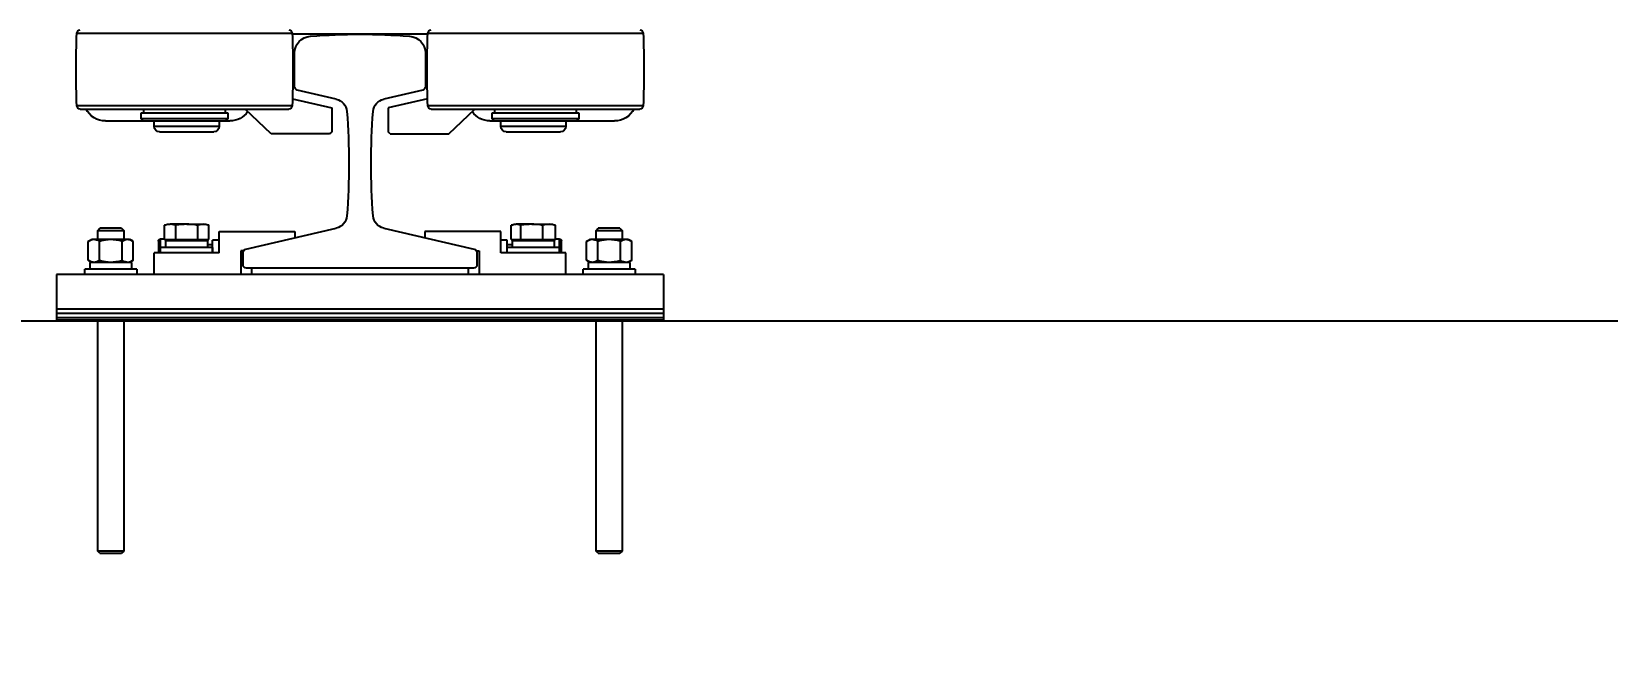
# Model space of a CAD drawing. Header units: millimetres. Extents: x 6622 to 532820, y 3370 to 359312.
# Drawn here: x 459148 to 459876, y 346199 to 346489 of the extents above; entities that cross this region are included whole.
import ezdxf

# ---------------------------------------------------------------- set-up
doc = ezdxf.new("R2010")
doc.units = ezdxf.units.MM
doc.layers.add('WA', color=4, linetype='Continuous', lineweight=15)
doc.styles.get("Standard").update_dxf_attribs({"font": 'txt', "bigfont": 'gbcbig.shx'})
doc.dimstyles.new('副本 ISO-25', dxfattribs={"dimtxt": 300, "dimasz": 200, "dimexe": 200, "dimexo": 25, "dimgap": 200, "dimtad": 1, "dimtxsty": 'Standard', "dimcen": 2.5, "dimadec": 0, "dimazin": 0, "dimtfac": 1, "dimtmove": 0, "dimatfit": 3, "dimfxl": 1, "dimarcsym": 0})

# ---------------------------------------------------------------- blocks, each defined once
blk = doc.blocks.new('*D417')
at = {"color": 0, "lineweight": -2, "transparency": 16777216}
for p, q in [((460050, 346359.7), (460050, 345161.43)), ((458550, 346244.67), (458550, 345161.43)), ((458750, 345361.43), (459850, 345361.43))]:
    blk.add_line(p, q, dxfattribs=at)
at = {"color": 0, "transparency": 16777216}
for points in [[(458750, 345394.76), (458750, 345328.09), (458550, 345361.43)], [(459850, 345394.76), (459850, 345328.09), (460050, 345361.43)]]:
    blk.add_solid(points, dxfattribs=at)
at = {"layer": 'Defpoints', "color": 0, "transparency": 16777216}
for p in [(460050, 346384.7), (458550, 346269.67), (460050, 345361.43)]:
    blk.add_point(p, dxfattribs=at)
at = {"color": 0, "transparency": 16777216, "insert": (459300, 345806.43), "char_height": 300, "attachment_point": 5}
blk.add_mtext('1500{\\H0.7x;\\S+5/0;}', dxfattribs=at)
blk = doc.blocks.new('*D419')
at = {"color": 0, "lineweight": -2, "transparency": 16777216}
for p, q in [((457550, 346423.95), (457550, 343455.62)), ((461400, 346407.04), (461400, 343455.62)), ((457750, 343655.62), (461200, 343655.62))]:
    blk.add_line(p, q, dxfattribs=at)
at = {"color": 0, "transparency": 16777216}
for points in [[(457750, 343688.95), (457750, 343622.28), (457550, 343655.62)], [(461200, 343688.95), (461200, 343622.28), (461400, 343655.62)]]:
    blk.add_solid(points, dxfattribs=at)
at = {"layer": 'Defpoints', "color": 0, "transparency": 16777216}
for p in [(457550, 346448.95), (461400, 346432.04), (461400, 343655.62)]:
    blk.add_point(p, dxfattribs=at)
at = {"color": 0, "transparency": 16777216, "insert": (459450, 344100.62), "char_height": 300, "attachment_point": 5}
blk.add_mtext('3850{\\H0.7x;\\S+10/0;}', dxfattribs=at)
blk = doc.blocks.new('A$C3E973D8C')
at = {"color": 2, "linetype": 'Continuous', "lineweight": 25}
for p, q in [((1818.72, 240.1), (1719.28, 240.1)), ((1980.72, 240.1), (1881.28, 240.1)), ((1818.74, 239.55), (1881.26, 239.55)), ((1819.83, 230.78), (1819.83, 215.34)), ((1880.16, 215.34), (1880.16, 230.78)), ((1821.07, 213.79), (1839.04, 209.64)), ((1860.96, 209.64), (1878.93, 213.79)), ((1719.28, 206.5), (1769, 206.5)), ((1769, 205.05), (1720.78, 205.05)), ((1750.25, 205.05), (1750.25, 203.35)), ((1769, 206.5), (1818.72, 206.5)), ((1817.22, 205.05), (1769, 205.05)), ((1787.75, 203.35), (1787.75, 205.05)), ((1809, 193.55), (1796.95, 205.05)), ((1818.82, 209.75), (1837, 205.55)), ((1837, 205.55), (1837, 194.55)), ((1881.18, 209.75), (1863, 205.55)), ((1863, 205.55), (1863, 194.55)), ((1881.28, 206.5), (1931, 206.5)), ((1931, 205.05), (1882.78, 205.05)), ((1891, 193.55), (1903.05, 205.05)), ((1912.25, 205.05), (1912.25, 203.35)), ((1931, 206.5), (1980.72, 206.5)), ((1979.22, 205.05), (1931, 205.05)), ((1949.75, 203.35), (1949.75, 205.05)), ((1750, 199.55), (1732.5, 199.55)), ((1749, 203.35), (1749, 200.55)), ((1789, 203.35), (1749, 203.35)), ((1749, 200.55), (1750, 199.55)), ((1749, 200.55), (1789, 200.55)), ((1788, 199.55), (1750, 199.55)), ((1755, 199.55), (1755, 197.05)), ((1755, 197.05), (1785, 197.05)), ((1785, 197.05), (1785, 199.55)), ((1788, 199.55), (1789, 200.55)), ((1790, 199.55), (1788, 199.55)), ((1789, 200.55), (1789, 203.35)), ((1912, 199.55), (1910, 199.55)), ((1911, 203.35), (1911, 200.55)), ((1951, 203.35), (1911, 203.35)), ((1911, 200.55), (1912, 199.55)), ((1911, 200.55), (1951, 200.55)), ((1950, 199.55), (1912, 199.55)), ((1915, 199.55), (1915, 197.05)), ((1915, 197.05), (1945, 197.05)), ((1945, 197.05), (1945, 199.55)), ((1950, 199.55), (1951, 200.55)), ((1967.5, 199.55), (1950, 199.55)), ((1951, 200.55), (1951, 203.35)), ((1782.5, 194.55), (1757.5, 194.55)), ((1836, 193.55), (1809, 193.55)), ((1836, 193.55), (1837, 194.55)), ((1863, 194.55), (1864, 193.55)), ((1864, 193.55), (1891, 193.55)), ((1942.5, 194.55), (1917.5, 194.55)), ((1730, 150), (1729, 149)), ((1729, 149), (1729, 145)), ((1740.56, 149), (1729, 149)), ((1730, 150), (1739.63, 150)), ((1739.63, 150), (1740, 150)), ((1741, 149), (1740, 150)), ((1741, 149), (1740.56, 149)), ((1741, 145), (1741, 149)), ((1759.79, 151.38), (1762.68, 151.88)), ((1760.17, 151.46), (1759.79, 151.38)), ((1759.79, 144.8), (1759.79, 151.38)), ((1761.14, 151.88), (1760.15, 151.52)), ((1762.68, 151.88), (1761.14, 151.88)), ((1762.68, 151.88), (1765.57, 151.38)), ((1770.67, 151.88), (1762.68, 151.88)), ((1765.57, 144.8), (1765.57, 151.38)), ((1770.67, 151.88), (1777.99, 151.88)), ((1775.78, 151.38), (1777.99, 151.88)), ((1775.78, 144.8), (1775.78, 151.38)), ((1777.99, 151.88), (1780.21, 151.38)), ((1778.86, 151.88), (1777.99, 151.88)), ((1779.85, 151.52), (1778.86, 151.88)), ((1780.21, 144.8), (1780.21, 151.38)), ((1785, 138.6), (1785, 148.6)), ((1785, 148.6), (1820, 148.6)), ((1839.04, 150.01), (1797.26, 140.36)), ((1820, 148.6), (1820, 145.62)), ((1902.74, 140.36), (1860.96, 150.01)), ((1880, 148.6), (1880, 145.62)), ((1915, 148.6), (1880, 148.6)), ((1915, 138.6), (1915, 148.6)), ((1921.13, 151.88), (1919.76, 151.38)), ((1919.76, 151.38), (1922.27, 151.88)), ((1919.76, 144.8), (1919.76, 151.38)), ((1922.27, 151.88), (1921.13, 151.88)), ((1922.27, 151.88), (1924.77, 151.38)), ((1929.89, 151.88), (1922.27, 151.88)), ((1924.77, 144.8), (1924.77, 151.38)), ((1929.89, 151.88), (1937.62, 151.88)), ((1935, 151.38), (1937.62, 151.88)), ((1935, 144.8), (1935, 151.38)), ((1937.62, 151.88), (1940.24, 151.38)), ((1938.86, 151.88), (1937.62, 151.88)), ((1940.24, 151.38), (1938.86, 151.88)), ((1940.24, 144.8), (1940.24, 151.38)), ((1960, 150), (1959, 149)), ((1959, 149), (1959, 145)), ((1970.56, 149), (1959, 149)), ((1960, 150), (1969.63, 150)), ((1969.63, 150), (1970, 150)), ((1971, 149), (1970, 150)), ((1971, 149), (1970.56, 149)), ((1971, 145), (1971, 149)), ((1726.37, 145), (1724.61, 143.98)), ((1724.61, 135.22), (1724.61, 143.98)), ((1743.62, 145), (1726.37, 145)), ((1729.8, 135.22), (1729.8, 143.98)), ((1740.2, 135.22), (1740.2, 143.98)), ((1745.39, 143.98), (1743.62, 145)), ((1745.39, 135.22), (1745.39, 143.98)), ((1755, 128.6), (1755, 138.6)), ((1755, 138.6), (1785, 138.6)), ((1757, 138.6), (1757, 144.1)), ((1759.79, 145.1), (1758, 145.1)), ((1758, 145.1), (1758, 141.1)), ((1758, 141.1), (1758, 138.6)), ((1758, 141.1), (1782, 141.1)), ((1762.15, 144.8), (1759.79, 144.8)), ((1760.45, 144.2), (1760.45, 141.1)), ((1760.45, 144.2), (1779.55, 144.2)), ((1761.09, 144.8), (1761.68, 144.2)), ((1763.21, 144.8), (1762.15, 144.8)), ((1765.57, 144.8), (1763.21, 144.8)), ((1769.73, 144.8), (1765.57, 144.8)), ((1771.61, 144.8), (1769.73, 144.8)), ((1775.78, 144.8), (1771.61, 144.8)), ((1777.58, 144.8), (1775.78, 144.8)), ((1778.4, 144.8), (1777.58, 144.8)), ((1778.31, 144.2), (1778.92, 144.8)), ((1780.21, 144.8), (1778.4, 144.8)), ((1779.55, 141.1), (1779.55, 144.2)), ((1782, 142.6), (1779.55, 142.6)), ((1782, 138.6), (1782, 144.6)), ((1782, 144.6), (1785, 144.6)), ((1782, 138.6), (1782, 141.1)), ((1796.23, 139.6), (1795, 139.6)), ((1795, 139.6), (1795, 128.6)), ((1796.02, 138.82), (1796.02, 133.19)), ((1903.77, 139.6), (1905, 139.6)), ((1903.98, 133.19), (1903.98, 138.82)), ((1905, 139.6), (1905, 128.6)), ((1915, 144.6), (1918, 144.6)), ((1915, 138.6), (1945, 138.6)), ((1918, 138.6), (1918, 144.6)), ((1920.45, 142.6), (1918, 142.6)), ((1918, 141.1), (1918, 138.6)), ((1918, 141.1), (1942, 141.1)), ((1921.81, 144.8), (1919.76, 144.8)), ((1920.45, 144.2), (1920.45, 141.1)), ((1920.45, 144.2), (1939.55, 144.2)), ((1921.08, 144.8), (1921.69, 144.2)), ((1922.73, 144.8), (1921.81, 144.8)), ((1924.77, 144.8), (1922.73, 144.8)), ((1928.94, 144.8), (1924.77, 144.8)), ((1930.83, 144.8), (1928.94, 144.8)), ((1935, 144.8), (1930.83, 144.8)), ((1937.14, 144.8), (1935, 144.8)), ((1938.1, 144.8), (1937.14, 144.8)), ((1940.24, 144.8), (1938.1, 144.8)), ((1938.32, 144.2), (1938.91, 144.8)), ((1939.55, 141.1), (1939.55, 144.2)), ((1942, 145.1), (1940.24, 145.1)), ((1942, 141.1), (1942, 145.1)), ((1942, 138.6), (1942, 141.1)), ((1943, 144.1), (1943, 138.6)), ((1945, 128.6), (1945, 138.6)), ((1956.38, 145), (1954.61, 143.98)), ((1954.61, 135.22), (1954.61, 143.98)), ((1973.63, 145), (1956.38, 145)), ((1959.8, 135.22), (1959.8, 143.98)), ((1970.2, 135.22), (1970.2, 143.98)), ((1975.39, 143.98), (1973.63, 145)), ((1975.39, 135.22), (1975.39, 143.98)), ((1723, 131.1), (1723, 128.6)), ((1723, 131.1), (1747, 131.1)), ((1724.61, 135.22), (1726.37, 134.2)), ((1725.45, 134.2), (1725.45, 131.1)), ((1725.45, 134.2), (1744.55, 134.2)), ((1743.62, 134.2), (1745.39, 135.22)), ((1744.55, 131.1), (1744.55, 134.2)), ((1747, 128.6), (1747, 131.1)), ((1797.61, 131.6), (1902.38, 131.6)), ((1800, 131.6), (1800, 128.6)), ((1800, 131.6), (1900, 131.6)), ((1900, 131.6), (1900, 128.6)), ((1953, 131.1), (1953, 128.6)), ((1953, 131.1), (1977, 131.1)), ((1954.61, 135.22), (1956.38, 134.2)), ((1955.45, 134.2), (1955.45, 131.1)), ((1955.45, 134.2), (1974.55, 134.2)), ((1973.63, 134.2), (1975.39, 135.22)), ((1974.55, 131.1), (1974.55, 134.2)), ((1977, 128.6), (1977, 131.1)), ((1710, 128.6), (1710, 112.6)), ((1710, 128.6), (1990, 128.6)), ((1800, 128.6), (1900, 128.6)), ((1990, 128.6), (1990, 112.6)), ((1710, 112.6), (1710, 110.6)), ((1710, 112.6), (1990, 112.6)), ((1710, 110.6), (1990, 110.6)), ((1710, 110.6), (1710, 108.6)), ((1990, 112.6), (1990, 110.6)), ((1990, 110.6), (1990, 108.6)), ((1710, 108.6), (1990, 108.6)), ((1710, 108.6), (1710, 107.6)), ((1710, 107.6), (1710, 107.1)), ((1710, 107.6), (1990, 107.6)), ((1710, 107.1), (1990, 107.1)), ((1729, 107.1), (1729, 1)), ((1741, 1), (1741, 107.1)), ((1959, 107.1), (1959, 1)), ((1971, 1), (1971, 107.1)), ((1990, 108.6), (1990, 107.6)), ((1990, 107.6), (1990, 107.1)), ((1729, 1), (1730, 0)), ((1729, 1), (1740.56, 1)), ((1740, 0), (1741, 1)), ((1740.56, 1), (1741, 1)), ((1959, 1), (1960, 0)), ((1959, 1), (1970.56, 1)), ((1970, 0), (1971, 1)), ((1970.56, 1), (1971, 1)), ((1739.63, 0), (1730, 0)), ((1740, 0), (1739.63, 0)), ((1969.63, 0), (1960, 0)), ((1970, 0), (1969.63, 0))]:
    blk.add_line(p, q, dxfattribs=at)
for centre, radius, start, end in [((2219, 223.3), 500, 178.07445, 181.92555), ((1720.78, 240.05), 1.5, 90, 178.07445), ((1817.22, 240.05), 1.5, 1.92555, 90), ((1319, 223.3), 500, 358.07445, 1.92555), ((2381, 223.3), 500, 178.07445, 181.92555), ((1882.78, 240.05), 1.5, 90, 178.07445), ((1979.22, 240.05), 1.5, 1.92555, 90), ((1481, 223.3), 500, 358.07445, 1.92555), ((1827.77, 230.78), 7.94, 94.29358, 180), ((1850, -65.25), 304.8, 85.70642, 94.29358), ((1872.22, 230.78), 7.94, 0, 85.70642), ((1821.42, 215.34), 1.59, 180, 257), ((1878.57, 215.34), 1.59, 283, 0), ((1720.78, 206.55), 1.5, 181.92555, 270), ((1732.5, 209.55), 10, 206.74368, 270), ((1790, 209.55), 10, 270, 325.22205), ((1817.22, 206.55), 1.5, 270, 358.07445), ((1837.61, 203.45), 6.35, 4.54136, 77), ((1540.1, 179.82), 304.8, 355.46055, 4.54136), ((2159.9, 179.82), 304.8, 175.45864, 184.53945), ((1862.39, 203.45), 6.35, 103, 175.45864), ((1882.78, 206.55), 1.5, 181.92555, 270), ((1910, 209.55), 10, 214.77795, 270), ((1967.5, 209.55), 10, 270, 333.25632), ((1979.22, 206.55), 1.5, 270, 358.07445), ((1757.5, 197.05), 2.5, 180, 270), ((1782.5, 197.05), 2.5, 270, 0), ((1917.5, 197.05), 2.5, 180, 270), ((1942.5, 197.05), 2.5, 270, 0), ((1837.61, 156.2), 6.35, 283, 355.46055), ((1862.39, 156.2), 6.35, 184.53945, 257), ((1758, 144.1), 1, 90, 180), ((1797.61, 138.82), 1.59, 103, 180), ((1902.38, 138.82), 1.59, 0, 77), ((1942, 144.1), 1, 0, 90), ((1797.61, 133.19), 1.59, 180, 270), ((1902.38, 133.19), 1.59, 270, 0)]:
    blk.add_arc(centre, radius, start, end, dxfattribs=at)
for points, knots in [([(1765.57, 151.38), (1766, 151.46), (1767.68, 151.75), (1769.4, 151.83), (1770.67, 151.88)], [0, 0, 0, 0, 0.253066, 1, 1, 1, 1]), ([(1770.67, 151.88), (1772.34, 151.79), (1774.05, 151.69), (1775.73, 151.39), (1775.78, 151.38)], [0, 0, 0, 0, 0.9730058, 1, 1, 1, 1]), ([(1924.77, 151.38), (1925.2, 151.46), (1926.89, 151.75), (1928.6, 151.83), (1929.89, 151.88)], [0, 0, 0, 0, 0.253066, 1, 1, 1, 1]), ([(1929.89, 151.88), (1931.56, 151.79), (1933.27, 151.69), (1934.96, 151.39), (1935, 151.38)], [0, 0, 0, 0, 0.973004, 1, 1, 1, 1]), ([(1724.61, 143.98), (1725.06, 144.21), (1725.97, 144.68), (1727.32, 144.85), (1728.61, 144.6), (1729.4, 144.19), (1729.8, 143.98)], [0, 0, 0, 0, 0.264606, 0.534949, 0.765344, 1, 1, 1, 1]), ([(1729.8, 143.98), (1730.25, 144.1), (1731.54, 144.45), (1733.75, 144.8), (1736.83, 144.81), (1738.95, 144.29), (1740.2, 143.98)], [0, 0, 0, 0, 0.131003, 0.38054, 0.636178, 1, 1, 1, 1]), ([(1740.2, 143.98), (1740.65, 144.21), (1741.56, 144.68), (1742.91, 144.85), (1744.2, 144.6), (1744.99, 144.19), (1745.39, 143.98)], [0, 0, 0, 0, 0.264606, 0.534949, 0.765344, 1, 1, 1, 1]), ([(1954.61, 143.98), (1955.06, 144.21), (1955.97, 144.68), (1957.32, 144.85), (1958.61, 144.6), (1959.4, 144.19), (1959.8, 143.98)], [0, 0, 0, 0, 0.264606, 0.534949, 0.765344, 1, 1, 1, 1]), ([(1959.8, 143.98), (1960.25, 144.1), (1961.54, 144.45), (1963.75, 144.8), (1966.83, 144.81), (1968.95, 144.29), (1970.2, 143.98)], [0, 0, 0, 0, 0.1310035, 0.3805405, 0.636178, 1, 1, 1, 1]), ([(1970.2, 143.98), (1970.65, 144.21), (1971.56, 144.68), (1972.91, 144.85), (1974.2, 144.6), (1974.99, 144.19), (1975.39, 143.98)], [0, 0, 0, 0, 0.264606, 0.534949, 0.765344, 1, 1, 1, 1]), ([(1729.8, 135.22), (1729.35, 134.99), (1728.44, 134.52), (1727.09, 134.35), (1725.8, 134.6), (1725.01, 135.01), (1724.61, 135.22)], [0, 0, 0, 0, 0.264606, 0.534949, 0.765344, 1, 1, 1, 1]), ([(1740.2, 135.22), (1738.95, 134.91), (1736.85, 134.4), (1733.78, 134.39), (1731.56, 134.74), (1730.25, 135.1), (1729.8, 135.22)], [0, 0, 0, 0, 0.3638205, 0.6130488, 0.8689971, 1, 1, 1, 1]), ([(1745.39, 135.22), (1744.94, 134.99), (1744.03, 134.52), (1742.68, 134.35), (1741.39, 134.6), (1740.6, 135.01), (1740.2, 135.22)], [0, 0, 0, 0, 0.264606, 0.534949, 0.765344, 1, 1, 1, 1]), ([(1959.8, 135.22), (1959.35, 134.99), (1958.44, 134.52), (1957.09, 134.35), (1955.8, 134.6), (1955.01, 135.01), (1954.61, 135.22)], [0, 0, 0, 0, 0.264606, 0.534949, 0.765344, 1, 1, 1, 1]), ([(1970.2, 135.22), (1968.95, 134.91), (1966.85, 134.4), (1963.78, 134.39), (1961.56, 134.74), (1960.25, 135.1), (1959.8, 135.22)], [0, 0, 0, 0, 0.363821, 0.613048, 0.868997, 1, 1, 1, 1]), ([(1975.39, 135.22), (1974.94, 134.99), (1974.03, 134.52), (1972.68, 134.35), (1971.39, 134.6), (1970.6, 135.01), (1970.2, 135.22)], [0, 0, 0, 0, 0.264606, 0.534949, 0.765344, 1, 1, 1, 1])]:
    blk.add_open_spline(points, degree=3, knots=knots, dxfattribs=at)
blk = doc.blocks.new('*D429')
at = {"color": 0, "lineweight": -2, "transparency": 16777216}
for p, q in [((457818.48, 355761.22), (450895.95, 355761.22)), ((451095.95, 355561.22), (451095.95, 346555.22)), ((460376.39, 346355.22), (450895.95, 346355.22))]:
    blk.add_line(p, q, dxfattribs=at)
at = {"color": 0, "transparency": 16777216}
for points in [[(451062.62, 355561.22), (451129.28, 355561.22), (451095.95, 355761.22)], [(451062.62, 346555.22), (451129.28, 346555.22), (451095.95, 346355.22)]]:
    blk.add_solid(points, dxfattribs=at)
at = {"layer": 'Defpoints', "color": 0, "transparency": 16777216}
for p in [(457843.48, 355761.22), (451095.95, 346355.22), (460401.39, 346355.22)]:
    blk.add_point(p, dxfattribs=at)
at = {"color": 0, "transparency": 16777216, "insert": (450737.68, 351058.22), "char_height": 300, "attachment_point": 5, "rotation": 90}
blk.add_mtext('(9406堆垛机总高）', dxfattribs=at)

msp = doc.modelspace()

# ---------------------------------------------------------------- linework, layer by layer
at = {"layer": 'WA'}
msp.add_line((529050, 346355.221), (385050, 346355.221), dxfattribs=at)

# ---------------------------------------------------------------- block references
at = {"extrusion": (0, 0, -1), "zscale": -1}
msp.add_blockref('A$C3E973D8C', (-461150, 346248.121), dxfattribs=at)

# ---------------------------------------------------------------- dimensions: what is measured, and where the dimension line sits
at = {"color": 3}
dim = msp.add_linear_dim(base=(451095.95, 346355.221), p1=(457843.479, 355761.221), p2=(460401.39, 346355.221), angle=90, text='(<>堆垛机总高）', dimstyle='副本 ISO-25', dxfattribs=at)
dim.commit()
dim.dimension.update_dxf_attribs({"geometry": '*D429', "text_midpoint": (450737.678, 351058.221)})
for base, p1, p2, text, picture, middle in [((461400, 343655.615), (457550, 346448.945), (461400, 346432.044), '3850{\\H0.7x;\\S+10/0;}', '*D419', (459450, 343655.615)), ((460050, 345361.427), (458550, 346269.666), (460050, 346384.701), '<>{\\H0.7x;\\S+5/0;}', '*D417', (459300, 345361.427))]:
    dim = msp.add_linear_dim(base=base, p1=p1, p2=p2, text=text, dimstyle='副本 ISO-25', dxfattribs=at)
    dim.commit()
    dim.dimension.update_dxf_attribs({"geometry": picture, "text_midpoint": middle, "dimtype": 160})

doc.saveas('drawing.dxf')
